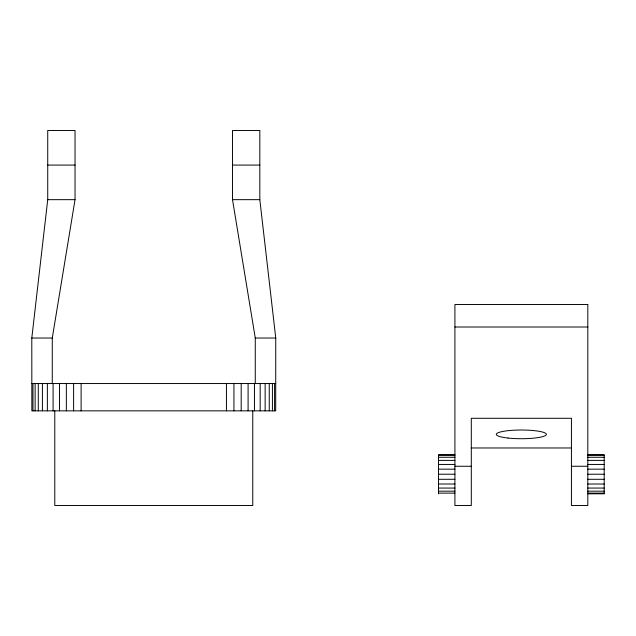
<?xml version="1.0" encoding="UTF-8"?>
<svg xmlns="http://www.w3.org/2000/svg" width="636" height="636" viewBox="0 0 636 636"><rect width="100%" height="100%" fill="white"/><g stroke="black" fill="none" stroke-linecap="round" stroke-linejoin="round"><path stroke-width="0.95" d="M255.267 383.54L255.267 338.026L232.514 199.664L232.514 130.483L259.822 130.483L259.822 199.664L275.754 338.026L275.706 410.848L31.848 410.848L31.8 338.026L47.732 199.664L47.732 130.483L75.04 130.483L75.04 199.664L52.279 338.026L52.279 383.54M47.732 165.074L75.04 165.074M232.514 165.074L259.822 165.074M47.732 199.664L75.04 199.664M232.514 199.664L259.822 199.664M454.915 327.007L587.815 327.007M31.8 338.026L52.279 338.026M255.267 338.026L275.754 338.026M31.8 383.54L275.754 383.54M471.3 447.975L571.43 447.975M454.915 454.661L438.53 454.661L438.53 493.798M587.815 454.661L604.2 454.661L604.2 493.798L587.815 493.798M438.53 455.32L454.915 455.32M587.815 455.32L604.2 455.32M438.53 457.276L454.915 457.276M587.815 457.276L604.2 457.276M438.53 460.392L454.915 460.392M587.815 460.392L604.2 460.392M438.53 464.439L454.915 464.439M587.815 464.439L604.2 464.439M454.915 466.252L471.3 466.252M571.43 466.252L587.815 466.252M438.53 469.161L454.915 469.161M587.815 469.161L604.2 469.161M438.53 474.225L454.915 474.225M587.815 474.225L604.2 474.225M438.53 479.29L454.915 479.29M587.815 479.29L604.2 479.29M438.53 484.012L454.915 484.012M587.815 484.012L604.2 484.012M438.53 488.066L454.915 488.066M587.815 488.066L604.2 488.066M438.53 491.175L454.915 491.175M587.815 491.175L604.2 491.175M438.53 493.131L454.915 493.131M587.815 493.131L604.2 493.131M274.585 383.54L274.585 410.848M272.423 383.54L272.423 410.848M269.251 383.54L269.251 410.848M265.148 383.54L265.148 410.848M260.18 383.54L260.18 410.848M254.456 383.54L254.456 410.848M252.77 410.848L252.77 505.517L54.783 505.517L54.783 410.848M248.088 383.54L248.088 410.848M241.195 383.54L241.195 410.848M233.937 383.54L233.937 410.848M226.44 383.54L226.44 410.848M81.114 383.54L81.114 410.848M73.617 383.54L73.617 410.848M66.351 383.54L66.351 410.848M59.466 383.54L59.466 410.848M53.098 383.54L53.098 410.848M47.374 383.54L47.374 410.848M42.405 383.54L42.405 410.848M38.295 383.54L38.295 410.848M35.131 383.54L35.131 410.848M32.969 383.54L32.969 410.848M587.815 304.501L454.915 304.501L454.915 505.517L471.3 505.517L471.3 418.281L571.43 418.281L571.43 505.517L587.815 505.517L587.815 304.501M508.069 438.053A25.035 4.349 0 0 0 546.356 434.523A25.035 4.349 0 0 0 509.603 430.524A25.035 4.349 0 0 0 508.069 438.053"/></g></svg>
